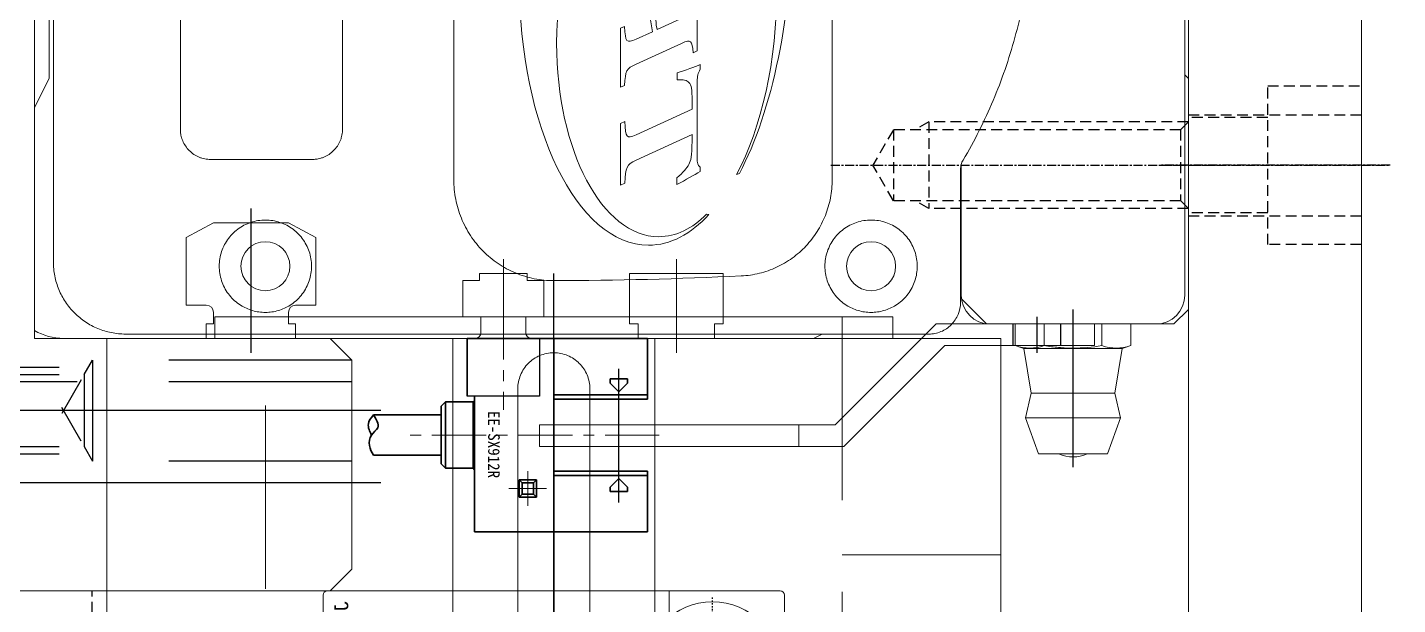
# Model space of a CAD drawing. Header units: millimetres. Extents: x -32759 to 129432, y 390 to 54305.
# Drawn here: x 21057.5 to 21152.5, y 24628.5 to 24668.4 of the extents above; entities that cross this region are included whole.
import ezdxf

# ---------------------------------------------------------------- set-up
doc = ezdxf.new("R2010")
doc.units = ezdxf.units.MM
for name, pattern in [('CENTER', [2, 1.25, -0.25, 0.25, -0.25]), ('DASHED', [19.05, 12.7, -6.35]), ('HIDDEN', [0.375, 0.25, -0.125])]:
    doc.linetypes.add(name, pattern=pattern)
for name, color, linetype in [('1', 20, 'Continuous'), ('2', 2, 'DASHED'), ('6', 6, 'Continuous'), ('CENTER', 1, 'CENTER'), ('CL', 1, 'CENTER'), ('HL', 2, 'HIDDEN')]:
    doc.layers.add(name, color=color, linetype=linetype)
for name, color, linetype, lineweight in [('_BODY', 7, 'Continuous', 13), ('Z_OM_CENTER', 4, 'CENTER', 13), ('Z_OM_OUTLINE', 7, 'Continuous', 30)]:
    doc.layers.add(name, color=color, linetype=linetype, lineweight=lineweight)
doc.styles.get("Standard").update_dxf_attribs({"font": 'arial.ttf'})
doc.styles.add('STYLE1', font='')
doc.styles.get('STYLE1').set_extended_font_data('DotumChe')
doc.dimstyles.new('AM_ISO$0', dxfattribs={"dimtxt": 3.5, "dimasz": 3.5, "dimexe": 1, "dimexo": 1, "dimgap": 1.5, "dimtad": 1, "dimdsep": 46, "dimtxsty": 'Standard', "dimcen": 0, "dimclrd": 256, "dimclre": 256, "dimclrt": 2, "dimadec": 0, "dimazin": 2, "dimtp": 0.1, "dimtm": 0.1, "dimtfac": 0.71, "dimtdec": 3, "dimtmove": 0, "dimatfit": 3, "dimfxl": 1, "dimlwd": -1, "dimlwe": -1, "dimarcsym": 1})

# ---------------------------------------------------------------- blocks, each defined once
blk = doc.blocks.new('A$C5A9C4EEB')
at = {"color": 6, "linetype": 'Continuous', "lineweight": 15}
for p, q in [((2, 62), (84.5, 62)), ((84.5, 62), (84.5, 57)), ((84.5, 31), (84.5, 57)), ((86, 54.5), (84.5, 54.5)), ((86, 54.5), (86, 7.5)), ((84.5, 5), (84.5, 31)), ((84.5, 7.5), (86, 7.5)), ((84.5, 5), (84.5, 0)), ((84.5, 0), (2, 0))]:
    blk.add_line(p, q, dxfattribs=at)
at = {"layer": '1'}
blk.add_line((-1, 31), (89, 31), dxfattribs=at)
at = {"layer": '2', "lineweight": 15}
for p, q in [((69.5, 51), (69.5, 62)), ((86, 51), (10, 51)), ((10, 11), (86, 11))]:
    blk.add_line(p, q, dxfattribs=at)
blk = doc.blocks.new('JO COUPLING_JC32C')
at = {"ltscale": 0.1}
for p, q in [((14447.432, 2516), (14462.332, 2516)), ((14447.132, 2515.7), (14447.132, 2484.3)), ((14457.732, 2484), (14447.432, 2484))]:
    blk.add_line(p, q, dxfattribs=at)
blk.add_circle((14452.632, 2489), 4.75, dxfattribs=at)
for centre, start, end in [((14447.432, 2515.7), 90, 180), ((14447.432, 2484.3), 180, 270)]:
    blk.add_arc(centre, 0.3, start, end, dxfattribs=at)
at = {"layer": 'CENTER', "ltscale": 0.05}
for p, q in [((14446.332, 2500), (14491.932, 2500)), ((14457.682, 2489), (14447.582, 2489))]:
    blk.add_line(p, q, dxfattribs=at)
blk.add_text('JC32C', height=0.96).set_placement((14447.856, 2514.256))
blk = doc.blocks.new('A$C566F24C9')
at = {"color": 0, "linetype": 'Continuous', "lineweight": 15}
for p, q in [((2.2, 62.9), (11.397, 62.9)), ((10.7, 54.002), (48.7, 54.002)), ((11.121, 47.564), (11.054, 47.373)), ((8.312, 45.298), (8.281, 45.457)), ((11.567, 44.849), (11.252, 44.849)), ((18.67, 44.849), (18.355, 44.849)), ((13.817, 44.284), (12.048, 40.416)), ((17.5, 44.644), (12.222, 44.644)), ((13.37, 44.284), (13.817, 44.284)), ((13.807, 40.416), (15.576, 44.284)), ((15.576, 44.284), (16.18, 44.284)), ((19.614, 44.644), (19.483, 44.358)), ((23.225, 44.644), (19.614, 44.644)), ((22.072, 43.99), (21.1, 41.864)), ((10.357, 43.237), (10.83, 43.237)), ((17.609, 43.246), (18.089, 43.262)), ((20.137, 43.548), (18.705, 40.416)), ((20.438, 40.416), (20.95, 41.536)), ((20.95, 41.536), (21.783, 41.406)), ((10.447, 39.615), (10.316, 39.328)), ((10.316, 39.328), (14.597, 39.328)), ((14.597, 39.328), (14.727, 39.615)), ((17.232, 39.606), (17.104, 39.328)), ((17.104, 39.328), (21.188, 39.328)), ((21.188, 39.328), (21.315, 39.606)), ((48.7, 27.766), (10.7, 27.766)), ((14.2, 20.053), (45.2, 20.053)), ((45.2, 8.805), (14.2, 8.805)), ((54.4, 0), (5, 0))]:
    blk.add_line(p, q, dxfattribs=at)
for centre in [(4.7, 56.7), (4.7, 14.7)]:
    blk.add_circle(centre, 1.7, dxfattribs=at)
for points, knots in [([(12.058, 63.081), (13.397, 63.871), (14.774, 64.563), (17.601, 65.759), (19.051, 66.262), (21.282, 66.872), (22.035, 67.052), (23.559, 67.361), (24.324, 67.49), (26.618, 67.797), (28.15, 67.899), (31.221, 67.901), (32.759, 67.8), (35.072, 67.491), (35.837, 67.362), (37.35, 67.055), (38.098, 66.877), (40.32, 66.27), (41.771, 65.769), (44.609, 64.571), (46.003, 63.871), (47.342, 63.081)], [0, 0, 0, 0, 0.125, 0.125, 0.25, 0.25, 0.3125, 0.3125, 0.375, 0.375, 0.5, 0.5, 0.625, 0.625, 0.6875, 0.6875, 0.75, 0.75, 0.875, 0.875, 1, 1, 1, 1]), ([(0, 60.7), (0, 60.845), (0.014, 60.988), (0.07, 61.269), (0.112, 61.409), (0.223, 61.675), (0.29, 61.801), (0.45, 62.04), (0.542, 62.154), (0.745, 62.357), (0.856, 62.448), (1.096, 62.608), (1.224, 62.677), (1.621, 62.842), (1.909, 62.9), (2.2, 62.9)], [0, 0, 0, 0, 0.125, 0.125, 0.25, 0.25, 0.375, 0.375, 0.5, 0.5, 0.625, 0.625, 0.75, 0.75, 1, 1, 1, 1]), ([(11.397, 62.9), (11.514, 62.9), (11.628, 62.915), (11.85, 62.976), (11.958, 63.022), (12.058, 63.081)], [0, 0, 0, 0, 0.5, 0.5, 1, 1, 1, 1]), ([(0, 5), (0, 9.627), (0, 14.262), (0, 23.548), (0, 28.198), (0, 37.495), (0, 42.146), (0, 51.433), (0, 56.07), (0, 60.7)], [0, 0, 0, 0, 0.25, 0.25, 0.5, 0.5, 0.75, 0.75, 1, 1, 1, 1]), ([(2, 58.418), (2.186, 58.71), (2.413, 58.965), (2.949, 59.401), (3.247, 59.572), (3.731, 59.755), (3.898, 59.803), (4.234, 59.87), (4.404, 59.891), (4.748, 59.904), (4.922, 59.897), (5.262, 59.855), (5.43, 59.82), (5.76, 59.724), (5.923, 59.662), (6.232, 59.515), (6.38, 59.429), (6.662, 59.234), (6.797, 59.123), (7.044, 58.885), (7.157, 58.758), (7.362, 58.484), (7.455, 58.336), (7.614, 58.033), (7.681, 57.876), (7.789, 57.552), (7.831, 57.383), (7.886, 57.044), (7.9, 56.874), (7.9, 56.533), (7.887, 56.36), (7.832, 56.02), (7.791, 55.854), (7.63, 55.368), (7.467, 55.058), (7.059, 54.51), (6.806, 54.267), (6.244, 53.877), (5.927, 53.725), (5.271, 53.533), (4.922, 53.489), (4.409, 53.509), (4.239, 53.529), (3.901, 53.597), (3.734, 53.645), (3.413, 53.765), (3.258, 53.838), (2.96, 54.009), (2.816, 54.108), (2.55, 54.323), (2.427, 54.441), (2.198, 54.698), (2.093, 54.836), (2, 54.982)], [0, 0, 0, 0, 0.0625, 0.0625, 0.125, 0.125, 0.15625, 0.15625, 0.1875, 0.1875, 0.21875, 0.21875, 0.25, 0.25, 0.28125, 0.28125, 0.3125, 0.3125, 0.34375, 0.34375, 0.375, 0.375, 0.40625, 0.40625, 0.4375, 0.4375, 0.46875, 0.46875, 0.5, 0.5, 0.53125, 0.53125, 0.5625, 0.5625, 0.625, 0.625, 0.6875, 0.6875, 0.75, 0.75, 0.8125, 0.8125, 0.84375, 0.84375, 0.875, 0.875, 0.90625, 0.90625, 0.9375, 0.9375, 0.96875, 0.96875, 1, 1, 1, 1]), ([(2, 58.418), (1.836, 58.16), (1.712, 57.885), (1.585, 57.447), (1.553, 57.297), (1.51, 56.999), (1.5, 56.849), (1.5, 56.547), (1.511, 56.395), (1.554, 56.096), (1.586, 55.95), (1.711, 55.519), (1.836, 55.24), (2, 54.982)], [0, 0, 0, 0, 0.25, 0.25, 0.375, 0.375, 0.5, 0.5, 0.625, 0.625, 0.75, 0.75, 1, 1, 1, 1]), ([(4.028, 47.7), (4.048, 48.125), (4.109, 48.542), (4.31, 49.359), (4.452, 49.763), (4.806, 50.527), (5.018, 50.889), (5.388, 51.402), (5.521, 51.569), (5.8, 51.887), (5.946, 52.038), (6.405, 52.47), (6.737, 52.728), (7.453, 53.183), (7.831, 53.375), (8.611, 53.684), (9.018, 53.803), (9.853, 53.962), (10.274, 54.002), (10.7, 54.002)], [0, 0, 0, 0, 0.125, 0.125, 0.25, 0.25, 0.375, 0.375, 0.4375, 0.4375, 0.5, 0.5, 0.625, 0.625, 0.75, 0.75, 0.875, 0.875, 1, 1, 1, 1]), ([(10.7, 27.766), (10.472, 27.766), (10.242, 27.777), (9.786, 27.822), (9.561, 27.855), (8.893, 27.986), (8.458, 28.115), (7.609, 28.461), (7.202, 28.675), (6.439, 29.177), (6.079, 29.468), (5.431, 30.107), (5.138, 30.459), (4.624, 31.219), (4.408, 31.619), (4.145, 32.247), (4.068, 32.461), (3.934, 32.899), (3.877, 33.122), (3.744, 33.793), (3.7, 34.244), (3.701, 34.7)], [0, 0, 0, 0, 0.0625, 0.0625, 0.125, 0.125, 0.25, 0.25, 0.375, 0.375, 0.5, 0.5, 0.625, 0.625, 0.75, 0.75, 0.8125, 0.8125, 0.875, 0.875, 1, 1, 1, 1]), ([(12.097, 17.942), (12.097, 17.988), (12.099, 18.079), (12.113, 18.217), (12.139, 18.376), (12.184, 18.555), (12.276, 18.814), (12.439, 19.121), (12.701, 19.442), (13.022, 19.707), (13.327, 19.871), (13.586, 19.964), (13.787, 20.015), (13.992, 20.047), (14.131, 20.051), (14.2, 20.053)], [0, 0, 0, 0, 0.0417558, 0.0834121, 0.1251457, 0.1878835, 0.2505787, 0.3751529, 0.5003689, 0.6248466, 0.7497052, 0.8121436, 0.874599, 0.9372062, 1, 1, 1, 1]), ([(2, 16.418), (2.186, 16.71), (2.413, 16.965), (2.95, 17.401), (3.248, 17.572), (3.732, 17.755), (3.899, 17.803), (4.234, 17.871), (4.404, 17.891), (4.749, 17.904), (4.923, 17.897), (5.262, 17.855), (5.43, 17.82), (5.76, 17.724), (5.923, 17.662), (6.232, 17.514), (6.38, 17.429), (6.663, 17.233), (6.797, 17.123), (7.044, 16.885), (7.157, 16.757), (7.363, 16.483), (7.456, 16.335), (7.615, 16.031), (7.682, 15.874), (7.79, 15.55), (7.831, 15.381), (7.886, 15.042), (7.9, 14.871), (7.9, 14.53), (7.886, 14.357), (7.831, 14.017), (7.79, 13.852), (7.628, 13.366), (7.466, 13.055), (7.057, 12.509), (6.804, 12.265), (6.243, 11.876), (5.926, 11.724), (5.433, 11.58), (5.266, 11.546), (4.923, 11.503), (4.75, 11.496), (4.408, 11.509), (4.238, 11.529), (3.9, 11.597), (3.733, 11.645), (3.412, 11.766), (3.258, 11.838), (2.959, 12.009), (2.816, 12.108), (2.55, 12.324), (2.426, 12.442), (2.198, 12.698), (2.093, 12.836), (2, 12.982)], [0, 0, 0, 0, 0.0625, 0.0625, 0.125, 0.125, 0.15625, 0.15625, 0.1875, 0.1875, 0.21875, 0.21875, 0.25, 0.25, 0.28125, 0.28125, 0.3125, 0.3125, 0.34375, 0.34375, 0.375, 0.375, 0.40625, 0.40625, 0.4375, 0.4375, 0.46875, 0.46875, 0.5, 0.5, 0.53125, 0.53125, 0.5625, 0.5625, 0.625, 0.625, 0.6875, 0.6875, 0.75, 0.75, 0.78125, 0.78125, 0.8125, 0.8125, 0.84375, 0.84375, 0.875, 0.875, 0.90625, 0.90625, 0.9375, 0.9375, 0.96875, 0.96875, 1, 1, 1, 1]), ([(2, 16.418), (1.836, 16.16), (1.713, 15.887), (1.586, 15.452), (1.554, 15.304), (1.511, 15.006), (1.5, 14.857), (1.5, 14.555), (1.51, 14.402), (1.553, 14.102), (1.584, 13.955), (1.71, 13.521), (1.836, 13.24), (2, 12.982)], [0, 0, 0, 0, 0.25, 0.25, 0.375, 0.375, 0.5, 0.5, 0.625, 0.625, 0.75, 0.75, 1, 1, 1, 1]), ([(14.2, 8.805), (14.154, 8.806), (14.062, 8.808), (13.925, 8.822), (13.766, 8.848), (13.588, 8.893), (13.328, 8.986), (13.023, 9.15), (12.703, 9.414), (12.44, 9.736), (12.277, 10.041), (12.184, 10.301), (12.134, 10.503), (12.102, 10.708), (12.098, 10.847), (12.097, 10.916)], [0, 0, 0, 0, 0.041657, 0.083163, 0.124699, 0.187213, 0.24976, 0.374085, 0.499206, 0.623807, 0.748884, 0.811526, 0.87419, 0.937084, 1, 1, 1, 1]), ([(5, 0), (4.67, 0), (4.345, 0.032), (3.865, 0.128), (3.707, 0.167), (3.392, 0.263), (3.236, 0.319), (2.782, 0.507), (2.495, 0.66), (1.952, 1.023), (1.694, 1.234), (1.234, 1.695), (1.027, 1.947), (0.661, 2.493), (0.506, 2.784), (0.257, 3.384), (0.161, 3.699), (0.032, 4.344), (0, 4.67), (0, 5)], [0, 0, 0, 0, 0.125, 0.125, 0.1875, 0.1875, 0.25, 0.25, 0.375, 0.375, 0.5, 0.5, 0.625, 0.625, 0.75, 0.75, 0.875, 0.875, 1, 1, 1, 1])]:
    blk.add_open_spline(points, degree=3, knots=knots, dxfattribs=at)
for points in [[(29.571, 51.286), (22.093, 51.286), (15.43, 49.831), (11.121, 47.564)], [(11.054, 47.373), (14.292, 49.094), (18.902, 50.17), (24.019, 50.17)], [(3.701, 34.7), (3.712, 39.038), (3.822, 43.372), (4.028, 47.7)], [(8.281, 45.457), (6.926, 44.207), (6.159, 42.782), (6.159, 41.269)], [(6.746, 41.974), (6.746, 43.175), (7.313, 44.307), (8.312, 45.298)], [(11.252, 44.849), (11.035, 44.432), (10.683, 43.834), (10.357, 43.237)], [(12.222, 44.644), (11.854, 44.644), (11.691, 44.66), (11.567, 44.849)], [(18.355, 44.849), (18.061, 44.693), (17.855, 44.644), (17.5, 44.644)], [(18.089, 43.262), (18.263, 43.785), (18.526, 44.505), (18.67, 44.849)], [(10.83, 43.237), (11.188, 43.646), (11.485, 43.924), (11.759, 44.063)], [(11.759, 44.063), (12.016, 44.194), (12.293, 44.284), (13.37, 44.284)], [(16.18, 44.284), (16.942, 44.284), (17.261, 44.235), (17.417, 44.088)], [(17.417, 44.088), (17.586, 43.941), (17.646, 43.671), (17.609, 43.246)], [(19.483, 44.358), (20.359, 44.292), (20.455, 44.243), (20.137, 43.548)], [(20.141, 34.895), (12.743, 34.895), (6.746, 38.064), (6.746, 41.974)], [(21.1, 41.864), (21.239, 41.823), (21.496, 41.782), (21.772, 41.782)], [(6.159, 41.269), (6.159, 36.321), (14.365, 32.31), (24.489, 32.31)], [(12.048, 40.416), (11.73, 39.721), (11.576, 39.672), (10.447, 39.615)], [(14.727, 39.615), (13.598, 39.672), (13.489, 39.721), (13.807, 40.416)], [(18.705, 40.416), (18.387, 39.721), (18.242, 39.664), (17.232, 39.606)], [(21.315, 39.606), (20.212, 39.664), (20.12, 39.721), (20.438, 40.416)], [(31.169, 37.954), (28.752, 36.106), (24.714, 34.895), (20.141, 34.895)], [(12.097, 10.916), (12.097, 13.258), (12.097, 15.6), (12.097, 17.942)]]:
    blk.add_open_spline(points, degree=3, dxfattribs=at)
blk = doc.blocks.new('A$C675504B4')
at = {"color": 7, "linetype": 'Continuous', "lineweight": 15}
for p, q in [((8.428, 8), (8.228, 7.4)), ((8.428, 8), (9.928, 8)), ((9.928, 8), (9.928, 6)), ((3.428, 7.3), (0.928, 6.39)), ((5.128, 6.9), (3.428, 7.3)), ((3.428, 0.7), (3.428, 7.3)), ((8.228, 7.4), (5.128, 6.9)), ((5.128, 1.1), (5.128, 6.9)), ((8.228, 0.6), (8.228, 7.4)), ((0.928, 1.61), (0.928, 6.39)), ((8.428, 6), (9.928, 6)), ((9.928, 6), (9.928, 2)), ((0.928, 5), (0.918, 5)), ((0.918, 3), (0.918, 5)), ((0.918, 3), (0.928, 3)), ((8.428, 2), (9.928, 2)), ((9.928, 2), (9.928, 0)), ((0.928, 1.61), (3.428, 0.7)), ((3.428, 0.7), (5.128, 1.1)), ((5.128, 1.1), (8.228, 0.6)), ((8.228, 0.6), (8.428, 0)), ((8.428, 0), (9.928, 0))]:
    blk.add_line(p, q, dxfattribs=at)
blk.add_arc((3.318, 4), 2.6, 157.38014, 202.61986, dxfattribs=at)
for points in [[(8.428, 8), (8.317, 7.667), (8.182, 7), (8.317, 6.333), (8.428, 6)], [(8.428, 2), (8.317, 1.667), (8.182, 1), (8.317, 0.333), (8.428, 0)]]:
    blk.add_open_spline(points, degree=3, dxfattribs=at)
blk.add_open_spline([(8.428, 2), (8.373, 2.332), (8.327, 2.668), (8.266, 3.337), (8.249, 3.671), (8.25, 4.672), (8.318, 5.337), (8.428, 6)], degree=3, knots=[0, 0, 0, 0, 0.25, 0.25, 0.5, 0.5, 1, 1, 1, 1], dxfattribs=at)
at = {"layer": '1'}
blk.add_line((0, 4), (10.928, 4), dxfattribs=at)
blk = doc.blocks.new('A$C12325043')
at = {"linetype": 'Continuous', "lineweight": 15}
for p, q in [((1, 20.6), (0, 19.6)), ((17, 20.6), (1, 20.6)), ((17.25, 20.35), (17, 20.6)), ((0, 19.6), (0, 6.6)), ((0, 6.6), (1.8, 4.8))]:
    blk.add_line(p, q, dxfattribs=at)
blk = doc.blocks.new('A$C2FE218E8')
for p, q in [((2, 15.5), (56, 15.5)), ((0, 2), (0, 13.5)), ((11.054, 0), (2, 0))]:
    blk.add_line(p, q)
for centre, start, end in [((2, 13.5), 90, 180), ((2, 2), 180, 270)]:
    blk.add_arc(centre, 2, start, end)
blk = doc.blocks.new('A$C3C923A11')
for p, q in [((7.001, 38.501), (7.001, 28.122)), ((7.001, 38.501), (8.501, 38.501)), ((8.501, 38.501), (8.501, 27.501)), ((8.501, 37.501), (8.501, 31.274)), ((7.001, 28.122), (0, 21.121)), ((8.501, 27.501), (1.5, 20.5)), ((0, 21.121), (0, 0)), ((1.5, 20.5), (1.5, 0)), ((0, 18), (1.5, 18)), ((1.5, 0), (0, 0))]:
    blk.add_line(p, q)
blk.add_arc((5.501, 31.001), 3, 359.97261, 0)
at = {"layer": '1'}
blk.add_line((9.001, 34.501), (6.501, 34.501), dxfattribs=at)
at = {"layer": '2'}
for p, q in [((7.001, 36.151), (8.501, 36.151)), ((7.001, 32.851), (8.501, 32.851))]:
    blk.add_line(p, q, dxfattribs=at)
blk = doc.blocks.new('42334')
at = {"layer": '1', "color": 2, "ltscale": 3}
blk.add_line((3100.605, 1744.299), (3091.356, 1744.299), dxfattribs=at)
at = {"layer": '2', "color": 2}
for p, q in [((3089.239, 1738.799), (3093.239, 1738.799)), ((3093.239, 1738.799), (3093.239, 1733.799))]:
    blk.add_line(p, q, dxfattribs=at)
at = {"layer": 'Z_OM_CENTER', "color": 2, "ltscale": 3}
for p, q in [((3095.939, 1747.099), (3095.939, 1729.653)), ((3099.639, 1739.289), (3099.639, 1736.689)), ((3098.433, 1737.999), (3100.839, 1737.999)), ((3086.942, 1736.299), (3094.194, 1736.299))]:
    blk.add_line(p, q, dxfattribs=at)
at = {"layer": 'Z_OM_OUTLINE', "color": 2}
for p, q in [((3089.239, 1746.299), (3093.139, 1746.299)), ((3089.239, 1738.799), (3089.239, 1746.299)), ((3093.139, 1739.799), (3093.139, 1746.299)), ((3093.139, 1746.299), (3093.439, 1746.299)), ((3093.439, 1746.299), (3093.439, 1739.799)), ((3098.439, 1739.799), (3098.439, 1746.299)), ((3098.439, 1746.299), (3098.739, 1746.299)), ((3098.739, 1746.299), (3098.739, 1739.799)), ((3098.739, 1746.299), (3102.639, 1746.299)), ((3102.639, 1746.299), (3102.639, 1734.299)), ((3092.339, 1744.899), (3092.039, 1744.899)), ((3092.039, 1744.899), (3092.039, 1743.699)), ((3092.939, 1744.299), (3092.339, 1744.899)), ((3099.539, 1744.899), (3098.939, 1744.299)), ((3099.839, 1744.899), (3099.539, 1744.899)), ((3099.839, 1743.699), (3099.839, 1744.899)), ((3092.039, 1743.699), (3092.339, 1743.699)), ((3092.339, 1743.699), (3092.939, 1744.299)), ((3098.939, 1744.299), (3099.539, 1743.699)), ((3099.539, 1743.699), (3099.839, 1743.699)), ((3093.139, 1739.799), (3098.739, 1739.799)), ((3089.239, 1733.799), (3089.239, 1738.799)), ((3099.039, 1738.599), (3099.039, 1737.399)), ((3100.239, 1738.599), (3099.039, 1738.599)), ((3099.246, 1738.393), (3099.039, 1738.599)), ((3099.246, 1737.606), (3099.246, 1738.393)), ((3099.246, 1738.393), (3100.032, 1738.393)), ((3100.032, 1738.393), (3100.239, 1738.599)), ((3100.032, 1738.393), (3100.032, 1737.606)), ((3100.239, 1737.399), (3100.239, 1738.599)), ((3099.246, 1737.606), (3099.039, 1737.399)), ((3099.039, 1737.399), (3100.239, 1737.399)), ((3100.032, 1737.606), (3099.246, 1737.606)), ((3100.032, 1737.606), (3100.239, 1737.399)), ((3093.239, 1734.299), (3102.139, 1734.299)), ((3093.539, 1734.299), (3093.639, 1734.199)), ((3093.639, 1734.199), (3093.639, 1732.299)), ((3098.239, 1734.199), (3093.639, 1734.199)), ((3098.239, 1734.199), (3098.339, 1734.299)), ((3098.239, 1732.299), (3098.239, 1734.199)), ((3102.639, 1734.299), (3102.139, 1734.299)), ((3093.239, 1733.799), (3089.239, 1733.799)), ((3093.639, 1732.299), (3095.939, 1732.299)), ((3093.639, 1732.299), (3093.939, 1731.999)), ((3095.939, 1731.999), (3093.939, 1731.999)), ((3094.539, 1731.999), (3094.539, 1727.288)), ((3095.939, 1732.299), (3098.239, 1732.299)), ((3097.939, 1731.999), (3095.939, 1731.999)), ((3097.339, 1727.288), (3097.339, 1731.999)), ((3097.939, 1731.999), (3098.239, 1732.299))]:
    blk.add_line(p, q, dxfattribs=at)
for points, knots in [([(3094.539, 1727.288), (3094.858, 1727.49), (3095.404, 1727.834), (3095.906, 1727.051), (3096.682, 1726.934), (3097.12, 1727.17), (3097.339, 1727.288)], [0, 0, 0, 0, 0.305227, 0.522364, 0.761018, 1, 1, 1, 1]), ([(3094.539, 1727.288), (3094.743, 1727.129), (3095.176, 1726.79), (3095.675, 1727.034), (3095.939, 1727.162)], [0, 0, 0, 0, 0.47158, 1, 1, 1, 1])]:
    blk.add_open_spline(points, degree=3, knots=knots, dxfattribs=at)
at = {"color": 2, "style": 'STYLE1'}
blk.add_text('EE-SX912R', height=0.8, dxfattribs=at).set_placement((3094.265, 1735.247))
blk = doc.blocks.new('A$C16252B16')
at = {"color": 150}
for p, q in [((1.5, 35), (0, 33.5)), ((1.5, 35), (16, 35)), ((16, 35), (17.5, 33.5)), ((0, 33.5), (0, 3.5)), ((17.5, 33.5), (17.5, 13)), ((17.5, 13), (77.5, 13)), ((28.777, 13), (32.314, 13))]:
    blk.add_line(p, q, dxfattribs=at)
at = {"layer": '1'}
for p, q in [((7.5, 37), (7.5, 0)), ((12.5, 37), (12.5, 0))]:
    blk.add_line(p, q, dxfattribs=at)
at = {"layer": '2'}
for p, q in [((9, 35), (9, 17.021)), ((14.5, 35), (14.5, 11)), ((16, 35), (16, 17.021)), ((10, 16.443), (9, 17.021)), ((16, 17.021), (9, 17.021)), ((9.5, 2), (9.5, 16.732)), ((15, 16.443), (10, 16.443)), ((10, 2), (10, 16.443)), ((15, 16.443), (16, 17.021)), ((15, 2), (15, 16.443)), ((15.5, 2), (15.5, 16.732))]:
    blk.add_line(p, q, dxfattribs=at)
at = {"layer": '6'}
for p, q in [((10.368, 16.231), (12.709, 14.879)), ((14.632, 16.231), (12.291, 14.879))]:
    blk.add_line(p, q, dxfattribs=at)
blk = doc.blocks.new('YUIKTFH')
at = {"layer": 'CL', "ltscale": 0.5}
blk.add_line((317463.046, 30756.606), (317436.246, 30756.606), dxfattribs=at)
at = {"layer": 'HL', "ltscale": 3}
for p, q in [((317438.246, 30759.606), (317438.788, 30759.064)), ((317438.246, 30759.606), (317456.246, 30759.606)), ((317438.788, 30759.064), (317438.788, 30754.147)), ((317438.788, 30759.064), (317458.705, 30759.064)), ((317456.246, 30759.606), (317456.246, 30753.606)), ((317456.246, 30759.606), (317457.184, 30759.064)), ((317458.705, 30759.064), (317458.705, 30754.147)), ((317458.705, 30759.064), (317460.125, 30756.606)), ((317458.705, 30754.147), (317460.125, 30756.606)), ((317438.246, 30753.606), (317438.788, 30754.147)), ((317438.246, 30753.606), (317456.246, 30753.606)), ((317438.788, 30754.147), (317458.705, 30754.147)), ((317456.246, 30753.606), (317457.184, 30754.147))]:
    blk.add_line(p, q, dxfattribs=at)
blk = doc.blocks.new('tyeww')
at = {"linetype": 'Continuous', "lineweight": 15}
for p, q in [((245057.193, 41954.168), (245056.893, 41953.568)), ((245056.893, 41953.568), (245056.893, 41946.718)), ((245056.893, 41942.568), (245024.893, 41942.568)), ((245056.893, 41941.418), (245056.893, 41934.018)), ((245053.393, 41938.068), (245028.393, 41938.068)), ((245028.393, 41933.068), (245053.393, 41933.068)), ((245056.893, 41930.118), (245056.893, 41917.668)), ((245024.893, 41928.568), (245056.893, 41928.568)), ((245056.893, 41911.468), (245056.893, 41901.568)), ((245072.893, 41899.568), (245074.893, 41900.568)), ((245098.893, 41900.568), (245074.893, 41900.568)), ((245057.429, 41899.568), (245072.893, 41899.568))]:
    blk.add_line(p, q, dxfattribs=at)
for p, q in [((245062.393, 41944.068), (245055.893, 41944.068)), ((245062.393, 41932.068), (245055.893, 41932.068))]:
    blk.add_line(p, q)
at = {"lineweight": 15}
blk.add_arc((245060.893, 41901.568), 4, 180, 210, dxfattribs=at)
at = {"linetype": 'Continuous', "lineweight": 15}
blk.add_open_spline([(245053.393, 41933.068), (245053.56, 41933.068), (245053.724, 41933.085), (245054.045, 41933.149), (245054.204, 41933.198), (245054.506, 41933.324), (245054.649, 41933.4), (245054.92, 41933.582), (245055.047, 41933.686), (245055.389, 41934.029), (245055.575, 41934.305), (245055.763, 41934.755), (245055.812, 41934.914), (245055.877, 41935.238), (245055.893, 41935.401), (245055.894, 41935.73), (245055.877, 41935.897), (245055.813, 41936.219), (245055.765, 41936.376), (245055.639, 41936.68), (245055.561, 41936.824), (245055.381, 41937.094), (245055.276, 41937.221), (245055.047, 41937.45), (245054.922, 41937.553), (245054.652, 41937.734), (245054.506, 41937.813), (245054.206, 41937.938), (245054.05, 41937.986), (245053.726, 41938.051), (245053.56, 41938.068), (245053.393, 41938.068)], degree=3, knots=[0, 0, 0, 0, 0.0625, 0.0625, 0.125, 0.125, 0.1875, 0.1875, 0.25, 0.25, 0.375, 0.375, 0.4375, 0.4375, 0.5, 0.5, 0.5625, 0.5625, 0.625, 0.625, 0.6875, 0.6875, 0.75, 0.75, 0.8125, 0.8125, 0.875, 0.875, 0.9375, 0.9375, 1, 1, 1, 1], dxfattribs=at)
at = {"layer": '1'}
blk.add_line((245056.893, 41935.568), (245021.973, 41935.568), dxfattribs=at)
at = {"layer": '2', "linetype": 'Continuous', "lineweight": 15}
for p, q in [((245057.893, 41947.318), (245057.893, 41946.718)), ((245061.393, 41947.318), (245057.893, 41947.318)), ((245061.393, 41940.818), (245061.393, 41947.318)), ((245057.893, 41946.718), (245056.893, 41946.718)), ((245057.893, 41941.418), (245056.893, 41941.418)), ((245057.893, 41941.418), (245057.893, 41940.818)), ((245057.893, 41940.818), (245061.393, 41940.818)), ((245058.393, 41934.868), (245058.393, 41933.618)), ((245058.393, 41934.868), (245060.893, 41934.868)), ((245060.893, 41934.868), (245060.893, 41933.718)), ((245058.393, 41933.618), (245057.293, 41933.618)), ((245060.893, 41933.718), (245061.393, 41933.718)), ((245061.393, 41933.718), (245061.393, 41930.418)), ((245058.393, 41930.518), (245057.293, 41930.518)), ((245058.393, 41930.518), (245058.393, 41929.268)), ((245060.893, 41930.418), (245061.393, 41930.418)), ((245060.893, 41930.418), (245060.893, 41929.268)), ((245058.393, 41929.268), (245060.893, 41929.268)), ((245059.193, 41919.068), (245059.193, 41917.668)), ((245059.193, 41919.068), (245063.893, 41919.068)), ((245064.893, 41917.168), (245063.893, 41919.068)), ((245057.893, 41917.668), (245056.893, 41917.668)), ((245057.893, 41917.168), (245057.893, 41917.668)), ((245058.693, 41917.168), (245057.893, 41917.168)), ((245064.893, 41917.168), (245064.893, 41911.968)), ((245057.893, 41911.968), (245058.693, 41911.968)), ((245057.893, 41911.468), (245057.893, 41911.968)), ((245064.893, 41911.968), (245063.893, 41910.068)), ((245056.893, 41911.468), (245057.893, 41911.468)), ((245059.193, 41911.468), (245059.193, 41910.068)), ((245063.893, 41910.068), (245059.193, 41910.068))]:
    blk.add_line(p, q, dxfattribs=at)
at = {"layer": '2'}
blk.add_line((245065.893, 41914.568), (245055.893, 41914.568), dxfattribs=at)
at = {"layer": '2', "linetype": 'Continuous', "lineweight": 15}
for centre, radius, start, end in [((245057.293, 41934.018), 0.4, 180, 270), ((245057.293, 41930.118), 0.4, 90, 180), ((245058.693, 41917.668), 0.5, 270, 0), ((245058.693, 41911.468), 0.5, 0, 90)]:
    blk.add_arc(centre, radius, start, end, dxfattribs=at)
at = {"rotation": 270}
blk.add_blockref('YUIKTFH', (214312.288, 359417.815), dxfattribs=at)
for name, p in [('A$C12325043', (245057.893, 41958.968)), ('A$C2FE218E8', (245057.893, 41963.818)), ('A$C675504B4', (245047.965, 41967.568)), ('A$C3C923A11', (245049.392, 41934.567)), ('A$C566F24C9', (245057.193, 41900.868)), ('A$C5A9C4EEB', (244972.393, 41904.568)), ('A$C16252B16', (245039.393, 41886.568))]:
    blk.add_blockref(name, p)
at = {"color": 211, "rotation": 180}
blk.add_blockref('JO COUPLING_JC32C', (259486.525, 44435.568), dxfattribs=at)
at = {"xscale": -1}
blk.add_blockref('42334', (248146.132, 40195.769), dxfattribs=at)
blk = doc.blocks.new('*D660')
at = {"linetype": 'ByBlock', "ltscale": 0.5, "transparency": 16777216}
for p, q in [((208653.427, 29756.315), (208653.427, 29759.373)), ((208656.927, 29758.373), (208744.927, 29758.373)), ((208748.427, 29758.037), (208748.427, 29757.373))]:
    blk.add_line(p, q, dxfattribs=at)
at = {"ltscale": 0.5, "transparency": 16777216}
for points in [[(208656.927, 29758.957), (208656.927, 29757.79), (208653.427, 29758.373)], [(208744.927, 29758.957), (208744.927, 29757.79), (208748.427, 29758.373)]]:
    blk.add_solid(points, dxfattribs=at)
at = {"layer": 'Defpoints', "color": 0, "ltscale": 0.5, "transparency": 16777216}
for p in [(208748.427, 29759.037), (208748.427, 29758.373), (208653.427, 29755.315)]:
    blk.add_point(p, dxfattribs=at)
at = {"color": 2, "ltscale": 0.5, "transparency": 16777216, "insert": (208700.927, 29761.623), "char_height": 3.5, "attachment_point": 5, "bg_fill": 3, "box_fill_scale": 1.1, "bg_fill_color": 256, "bg_fill_true_color": 13158600, "bg_fill_transparency": 7062}
blk.add_mtext('95', dxfattribs=at)
blk = doc.blocks.new('7ITWT')
at = {"ltscale": 0.5}
blk.add_line((240115.444, 32881.932), (240375.444, 32881.932), dxfattribs=at)
blk = doc.blocks.new('yuieeye')
at = {"layer": 'CL', "ltscale": 0.5}
blk.add_line((240988.44, 34976.176), (241004.44, 34976.176), dxfattribs=at)
at = {"layer": 'HL', "ltscale": 3}
for p, q in [((240990.44, 34981.676), (240996.94, 34981.676)), ((240996.94, 34981.676), (240996.94, 34970.676)), ((240996.94, 34979.476), (241002.44, 34979.476)), ((240996.94, 34972.876), (241002.44, 34972.876)), ((240996.94, 34970.676), (240990.44, 34970.676))]:
    blk.add_line(p, q, dxfattribs=at)
blk = doc.blocks.new('t7ety')
at = {"layer": 'CL', "ltscale": 0.5}
blk.add_line((242086.631, 34719.008), (242102.631, 34719.008), dxfattribs=at)
at = {"layer": 'HL', "ltscale": 3}
for p, q in [((242088.631, 34722.508), (242100.631, 34722.508)), ((242088.631, 34715.508), (242100.631, 34715.508))]:
    blk.add_line(p, q, dxfattribs=at)
blk = doc.blocks.new('78THE')
at = {"ltscale": 0.5}
for p, q in [((240115.444, 32659.07), (240375.444, 32659.07)), ((240115.444, 32647.07), (240375.444, 32647.07))]:
    blk.add_line(p, q, dxfattribs=at)
at = {"xscale": -1, "rotation": 270}
blk.add_blockref('yuieeye', (205287.268, -208343.369), dxfattribs=at)
at = {"rotation": 270}
blk.add_blockref('t7ety', (205544.436, 274747.701), dxfattribs=at)
blk = doc.blocks.new('79YRU')
at = {"rotation": 180}
for name, p in [('7ITWT', (479909.093, 65660.191)), ('78THE', (479909.093, 65437.329))]:
    blk.add_blockref(name, p, dxfattribs=at)
blk = doc.blocks.new('ytuwer5')
at = {"ltscale": 0.5}
for p, q in [((233582.412, 31051.562), (233582.412, 30946.562)), ((233582.412, 30946.562), (233422.412, 30946.562))]:
    blk.add_line(p, q, dxfattribs=at)
at = {"layer": 'HL', "ltscale": 3}
blk.add_line((233542.412, 31051.562), (233542.412, 30946.562), dxfattribs=at)
blk = doc.blocks.new('57EQ32')
at = {"rotation": 90}
blk.add_blockref('ytuwer5', (261876.31, -202871.993), dxfattribs=at)
blk = doc.blocks.new('utoiol')
for name, p in [('79YRU', (-30915.223, -3206.002)), ('tyeww', (-36338.467, -12407.311)), ('57EQ32', (-22228.821, -1174.162))]:
    blk.add_blockref(name, p)
at = {"ltscale": 0.5}
dim = blk.add_linear_dim(base=(208748.427, 29758.373), p1=(208653.427, 29755.315), p2=(208748.427, 29759.037), dimstyle='AM_ISO$0', override={"dimtfill": 1}, dxfattribs=at)
dim.commit()
dim.dimension.update_dxf_attribs({"geometry": '*D660', "text_midpoint": (208700.927, 29761.623)})
blk = doc.blocks.new('y8e5ey')
at = {"rotation": 90}
blk.add_blockref('utoiol', (127047.152, -197344.467), dxfattribs=at)
blk = doc.blocks.new('1')
at = {"color": 6, "xscale": -1}
blk.add_blockref('y8e5ey', (100575.763, -6800.077), dxfattribs=at)
blk = doc.blocks.new('sdfgsdfgcxvxbxcv')
at = {"xscale": -1, "rotation": 270}
blk.add_blockref('utoiol', (251335.649, -71351.552), dxfattribs=at)
blk.add_blockref('1', (266381.038, 132792.991))
blk = doc.blocks.new('2')
at = {"color": 6, "xscale": -1}
blk.add_blockref('y8e5ey', (121155.752, -6800.077), dxfattribs=at)
blk = doc.blocks.new('sdfgcxvbcbxcvbxc')
at = {"xscale": -1, "rotation": 270}
for p in [(287056.926, -71351.552), (299516.926, -71351.552)]:
    blk.add_blockref('utoiol', p, dxfattribs=at)
blk.add_blockref('2', (292948.326, 132792.991))

msp = doc.modelspace()

# ---------------------------------------------------------------- block references
at = {"layer": '_BODY'}
for name in ['sdfgcxvbcbxcvbxc', 'sdfgsdfgcxvxbxcv']:
    msp.add_blockref(name, (-248343.912, -112719.974), dxfattribs=at)

doc.saveas('drawing.dxf')
